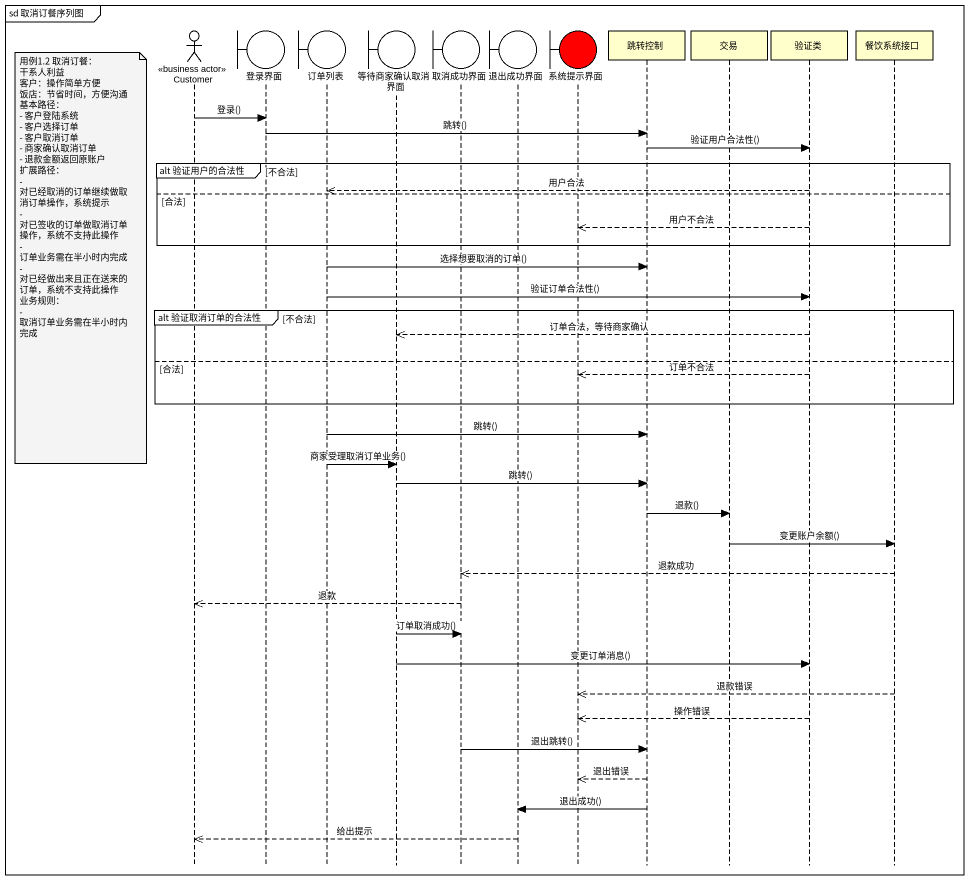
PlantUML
@startuml
mainframe sd 取消订餐序列图
hide footbox
actor Customer <<business actor>>
boundary 登录界面
boundary 订单列表
boundary 等待商家确认取消界面
boundary 取消成功界面
boundary 退出成功界面
boundary 系统提示界面 #FF0000
participant 跳转控制
participant 交易
participant 验证类
participant 餐饮系统接口

Customer -> 登录界面 : 登录()
登录界面 -> 跳转控制 : 跳转()
跳转控制 -> 验证类 : 验证用户合法性()
group alt 验证用户的合法性 [不合法]
  验证类 -->> 订单列表 : 用户合法
else 合法
  验证类 -->> 系统提示界面 : 用户不合法
end
note left of Customer
  用例1.2 取消订餐：
  干系人利益
  客户：操作简单方便
  饭店：节省时间，方便沟通
  基本路径：
  - 客户登陆系统
  - 客户选择订单
  - 客户取消订单
  - 商家确认取消订单
  - 退款金额返回原账户
  扩展路径：
  - 对已经取消的订单继续做取消订单操作，系统提示
  - 对已签收的订单做取消订单操作，系统不支持此操作
  - 订单业务需在半小时内完成
  - 对已经做出来且正在送来的订单，系统不支持此操作
  业务规则：
  - 取消订单业务需在半小时内完成
end note
订单列表 -> 跳转控制 : 选择想要取消的订单()
订单列表 -> 验证类 : 验证订单合法性()
group alt 验证取消订单的合法性 [不合法]
  验证类 -->> 等待商家确认取消界面 : 订单合法，等待商家确认
else 合法
  验证类 -->> 系统提示界面 : 订单不合法
end
订单列表 -> 跳转控制 : 跳转()
订单列表 -> 等待商家确认取消界面 : 商家受理取消订单业务()
等待商家确认取消界面 -> 跳转控制 : 跳转()
跳转控制 -> 交易 : 退款()
交易 -> 餐饮系统接口 : 变更账户余额()
餐饮系统接口 -->> 取消成功界面 : 退款成功
取消成功界面 -->> Customer : 退款
等待商家确认取消界面 -> 取消成功界面 : 订单取消成功()
等待商家确认取消界面 -> 验证类 : 变更订单消息()
餐饮系统接口 -->> 系统提示界面 : 退款错误
验证类 -->> 系统提示界面 : 操作错误
取消成功界面 -> 跳转控制 : 退出跳转()
跳转控制 -->> 系统提示界面 : 退出错误
跳转控制 -> 退出成功界面 : 退出成功()
退出成功界面 -->> Customer : 给出提示
@enduml
